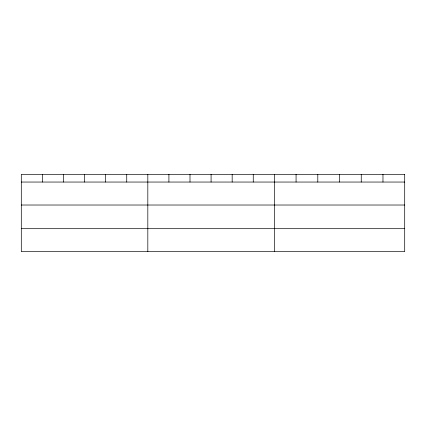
<?xml version="1.0" encoding="UTF-8"?>
<svg xmlns="http://www.w3.org/2000/svg" width="426" height="426" viewBox="0 0 426 426"><rect width="100%" height="100%" fill="white"/><g stroke="black" fill="none" stroke-linecap="round" stroke-linejoin="round"><path stroke-width="0.64" d="M21.3 182.046L404.7 182.046M21.3 205.018L404.7 205.018M21.3 228.687L404.7 228.687M382.974 174.34L382.974 182.046M361.248 174.34L361.248 182.046M339.522 174.34L339.522 182.046M317.796 174.34L317.796 182.046M296.07 174.34L296.07 182.046M274.344 174.34L274.344 251.66M253.257 174.34L253.257 182.046M232.17 174.34L232.17 182.046M211.083 174.34L211.083 182.046M189.996 174.34L189.996 182.046M168.909 174.34L168.909 182.046M147.822 174.34L147.822 251.66M126.735 174.34L126.735 182.046M105.648 174.34L105.648 182.046M84.561 174.34L84.561 182.046M63.474 174.34L63.474 182.046M42.387 174.34L42.387 182.046M404.7 174.34L21.3 174.34L21.3 251.66L404.7 251.66L404.7 174.34"/></g></svg>
